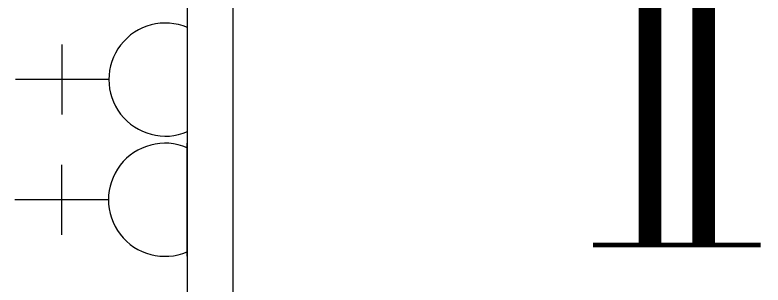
# Model space of a CAD drawing. Header units: inches. Extents: x 16928 to 514628, y -1471 to 241387.
# Drawn here: x 306492 to 308293, y 49794 to 50445 of the extents above; entities that cross this region are included whole.
import ezdxf

# ---------------------------------------------------------------- set-up
doc = ezdxf.new("R2010")
doc.units = ezdxf.units.IN
doc.header["$MEASUREMENT"] = 0
for name, color, linetype in [('ELECT', 6, 'Continuous'), ('FITTING', 8, 'Continuous'), ('partition', 8, 'Continuous')]:
    doc.layers.add(name, color=color, linetype=linetype)

msp = doc.modelspace()

# ---------------------------------------------------------------- linework, layer by layer
at = {"layer": 'ELECT', "color": 6}
for p, q in [((306908.1, 50153.1), (306908.1, 50425.9)), ((306605.8, 50205.1), (306605.8, 50373.9)), ((306718.3, 50289.5), (306493.3, 50289.5)), ((306907.1, 49863.3), (306907.1, 50136.1)), ((306604.8, 49915.3), (306604.8, 50084.1)), ((306717.3, 49999.7), (306492.3, 49999.7))]:
    msp.add_line(p, q, dxfattribs=at)
for centre in [(306854.7, 50289.5), (306853.7, 49999.7)]:
    msp.add_arc(centre, 136.4, 66.9763, 293.0237, dxfattribs=at)
at = {"layer": 'FITTING', "color": 3}
for points, const_width in [([(308021.4, 49890.5), (308021.4, 50790.5)], 54.6), ([(308150.2, 49890.5), (308150.2, 50790.5)], 54.6), ([(307883.8, 49890.5), (308159, 49890.5)], 10.9), ([(308012.6, 49890.5), (308287.8, 49890.5)], 10.9)]:
    msp.add_lwpolyline(points, dxfattribs=dict(at, const_width=const_width))
at = {"layer": 'partition'}
for p, q in [((306907.5, 48345.5), (306907.5, 51655.5)), ((307017.5, 48345.5), (307017.5, 51655.5))]:
    msp.add_line(p, q, dxfattribs=at)

doc.saveas('drawing.dxf')
